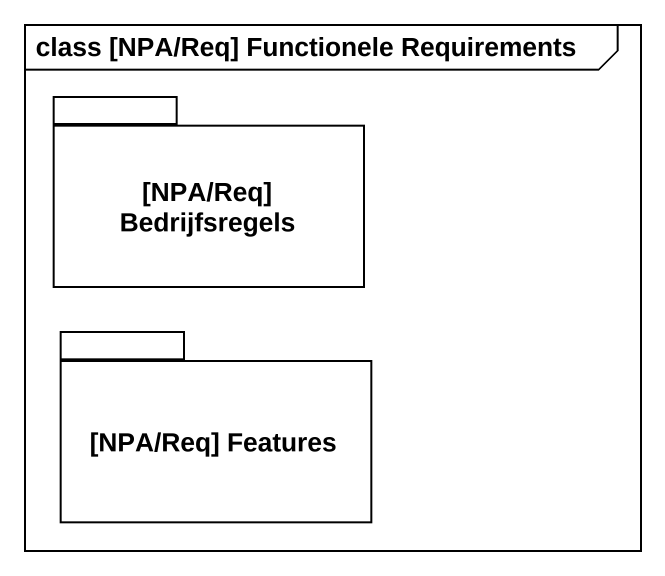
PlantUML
@startuml
mainframe class [NPA/Req] Functionele Requirements
package "[NPA/Req] Bedrijfsregels" as NPA_Req_Bedrijfsregels {
}
package "[NPA/Req] Features" as NPA_Req_Features {
}
@enduml
